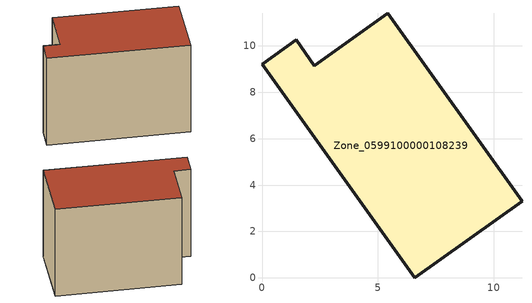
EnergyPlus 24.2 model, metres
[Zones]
Zone_0599100000108239
 floor ground (C_G): 6.6,0 0,9.21 1.47,10.26 2.26,9.15 5.42,11.41 11.22,3.3 z0
 wall outside (C_F): 2.26,9.15 1.47,10.26 0,9.21 6.6,0 11.22,3.3 5.42,11.41 2.26,9.15 z0:8
 roof outside (C_R): 11.22,3.3 5.42,11.41 2.26,9.15 1.47,10.26 0,9.21 6.6,0 z8
[BUILDING]
Pand.0599100000108239: North Axis=0; Terrain=City; Loads Convergence Tolerance Value=0.04; Temperature Convergence Tolerance Value=0.4; Solar Distribution=FullExterior; Maximum Number of Warmup Days=25; Minimum Number of Warmup Days=1
[Site:Location]
Rotterdam.The.Hague.AP_ZH_NLD Design_Conditions: Latitude=51.96; Longitude=4.45; Time Zone=1; Elevation=-4.5
[SITE:GROUNDTEMPERATURE:BUILDINGSURFACE]
18, 18, 18, 18, 18, 18, 18, 18, 18, 18, 18, 18
[MATERIAL] Thermal Absorptance=0.9; Solar Absorptance=0.7; Visible Absorptance=0.7
Name | Roughness | Thickness | Conductivity | Density | Specific Heat
G.TI.1975-1991 | MediumSmooth | 0.15 | 0.288461 | 540 | 1210
F.TI.1975-1991 | Rough | 0.3 | 0.230769 | 1920 | 840
R.TI.1975-1991 | MediumRough | 0.2 | 0.153846 | 1500 | 1000
[CONSTRUCTION]
C_G: G.TI.1975-1991
C_F: F.TI.1975-1991
C_R: R.TI.1975-1991
[ZONE]
Zone_0599100000108239: Type=1; Multiplier=1; Ceiling Height=Autocalculate; Volume=Autocalculate; Floor Area=autocalculate; Part of Total Floor Area=Yes
[ZONEINFILTRATION:DESIGNFLOWRATE]
Infil_Zone_0599100000108239: Zone or ZoneList or Space or SpaceList=Zone_0599100000108239; Schedule=AlwaysOn; Design Flow Rate Calculation Method=Flow/Area; Flow Rate per Floor Area=0.003; Constant Term Coefficient=1; Temperature Term Coefficient=0; Velocity Term Coefficient=0; Velocity Squared Term Coefficient=0
[HVACTEMPLATE:ZONE:IDEALLOADSAIRSYSTEM]
Zone_0599100000108239: Maximum Heating Supply Air Temperature=50; Minimum Cooling Supply Air Temperature=13; Maximum Heating Supply Air Humidity Ratio=0.0156; Minimum Cooling Supply Air Humidity Ratio=0.0077; Heating Limit=NoLimit; Cooling Limit=NoLimit; Dehumidification Control Type=ConstantSensibleHeatRatio; Cooling Sensible Heat Ratio=0.7; Dehumidification Setpoint=60; Humidification Control Type=None; Humidification Setpoint=30; Outdoor Air Method=None; Outdoor Air Flow Rate per Person=0.00944; Outdoor Air Flow Rate per Zone Floor Area=0; Outdoor Air Flow Rate per Zone=0; Demand Controlled Ventilation Type=None; Outdoor Air Economizer Type=NoEconomizer; Heat Recovery Type=None; Sensible Heat Recovery Effectiveness=0.7; Latent Heat Recovery Effectiveness=0.65
[ZONECONTROL:THERMOSTAT]
ThermostatControl_Zone_0599100000108239: Zone or ZoneList=Zone_0599100000108239; Control Type Schedule=DualSetpointControlType; Control 1=Thermostat_Zone_0599100000108239; Temperature Difference Between Cutout And Setpoint=0
[THERMOSTATSETPOINT:DUALSETPOINT]
Thermostat_Zone_0599100000108239: Heating Setpoint Temperature Schedule=HeatingSetpoint_Zone_0599100000108239; Cooling Setpoint Temperature Schedule=CoolingSetpoint_Zone_0599100000108239
[SCHEDULE:COMPACT]
HeatingSetpoint_Zone_0599100000108239: Through: 12/31, For: AllDays, Until: 24:00, 21
CoolingSetpoint_Zone_0599100000108239: Through: 12/31, For: AllDays, Until: 24:00, 24
DualSetpointControlType: Through: 12/31, For: AllDays, Until: 24:00, 4
AlwaysOn: Through: 12/31, For: AllDays, Until: 24:00, 1
